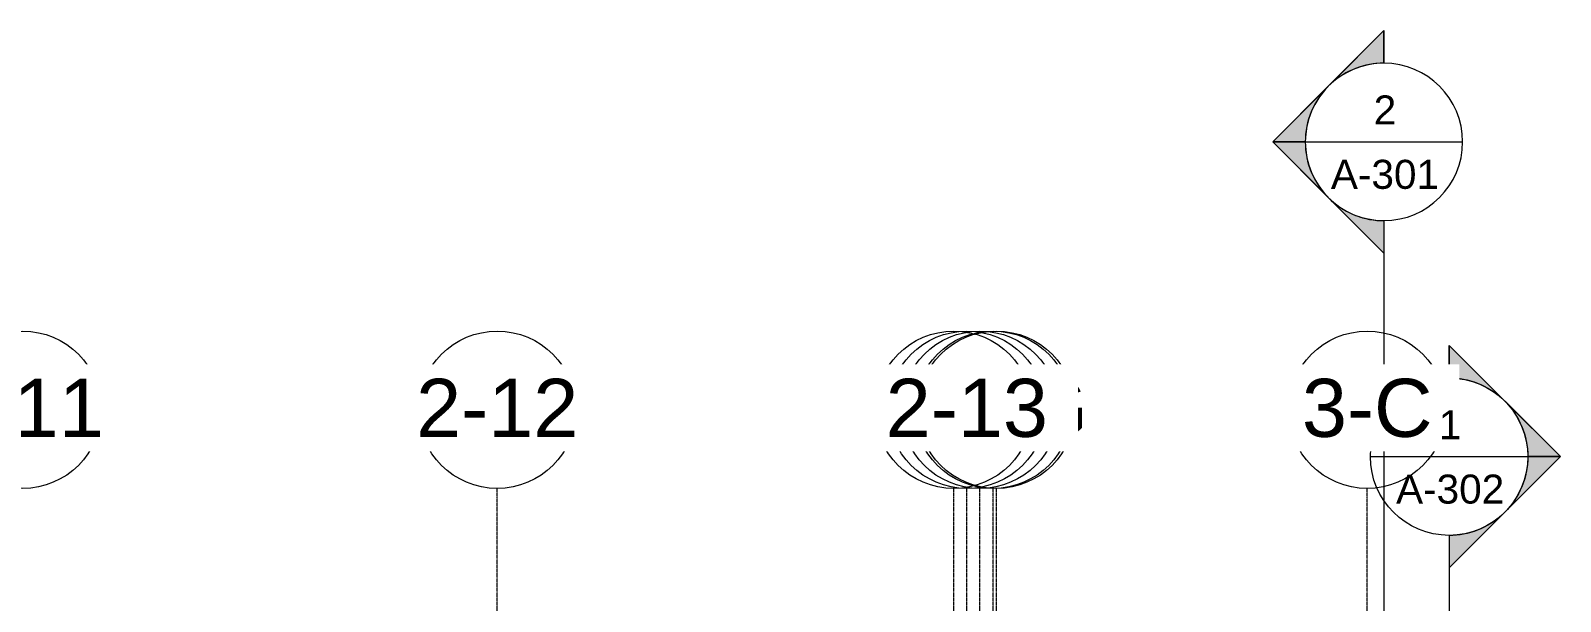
# Model space of a CAD drawing. Header units: inches. Extents: x -54880 to -186, y -132 to 853.
# Drawn here: x -23371 to -22437, y 505 to 853 of the extents above; entities that cross this region are included whole.
import ezdxf

# ---------------------------------------------------------------- set-up
doc = ezdxf.new("R2010")
doc.units = ezdxf.units.IN
doc.header["$MEASUREMENT"] = 0
doc.linetypes.add('Grid Line 1_2_', pattern=[0.875, 0.5, -0.125, 0.125, -0.125])
for name, color, linetype, lineweight in [('G-ANNO-SYMB', 111, 'Continuous', 9), ('S-GRID', 1, 'Continuous', 9), ('S-GRID-IDEN', 1, 'Continuous', 9)]:
    doc.layers.add(name, color=color, linetype=linetype, lineweight=lineweight)
doc.styles.add('Arial', font='arial.ttf', dxfattribs={"height": 35.407186})
doc.styles.add('Arial_1', font='arial.ttf', dxfattribs={"height": 17.703593})

# ---------------------------------------------------------------- blocks, each defined once
blk = doc.blocks.new('Grid - Grid Head - Circle-14747-Section 13')
at = {"layer": 'S-GRID-IDEN'}
blk.add_circle((-23085.89, 621.76), 48, dxfattribs=at)
blk = doc.blocks.new('Section - Section Head - Filled-1526-Section 13')
at = {"layer": 'G-ANNO-SYMB'}
h = blk.add_hatch(color=256, dxfattribs=at)
edge = h.paths.add_edge_path(flags=0)
edge.add_arc((-25498.9, 528), 48.06, 90, 132.0784, ccw=False)
edge.add_line((-25498.9, 576.06), (-25498.9, 595.88))
edge.add_line((-25498.9, 595.88), (-25531.11, 563.67))
h = blk.add_hatch(color=256, dxfattribs=at)
edge = h.paths.add_edge_path(flags=0)
edge.add_line((-25532.84, 561.94), (-25566.78, 528))
edge.add_line((-25566.78, 528), (-25546.9, 528))
edge.add_arc((-25498.9, 528), 48, 135, 180, ccw=False)
h = blk.add_hatch(color=256, dxfattribs=at)
edge = h.paths.add_edge_path(flags=0)
edge.add_arc((-25498.9, 528), 48, 180, 225, ccw=False)
edge.add_line((-25546.9, 528), (-25566.78, 528))
edge.add_line((-25566.78, 528), (-25532.84, 494.06))
h = blk.add_hatch(color=256, dxfattribs=at)
edge = h.paths.add_edge_path(flags=0)
edge.add_line((-25531.11, 492.33), (-25498.9, 460.12))
edge.add_line((-25498.9, 460.12), (-25498.9, 479.94))
edge.add_arc((-25498.9, 528), 48.06, 227.9216, 270, ccw=False)
for p, q in [((-25566.78, 528), (-25498.9, 595.88)), ((-25531.11, 563.67), (-25498.9, 595.88)), ((-25498.9, 576), (-25498.9, 595.88)), ((-25498.9, 595.88), (-25498.9, 576.06)), ((-25566.78, 528), (-25532.84, 561.94)), ((-25566.78, 528), (-25498.9, 460.12)), ((-25546.9, 528), (-25566.78, 528)), ((-25532.84, 494.06), (-25566.78, 528)), ((-25566.78, 528), (-25546.9, 528)), ((-25498.9, 460.12), (-25531.11, 492.33)), ((-25498.9, 480), (-25498.9, 460.12)), ((-25498.9, 479.94), (-25498.9, 460.12))]:
    blk.add_line(p, q, dxfattribs=at)
for radius, start, end in [(48, 90, 270), (48.06, 90, 132.0784), (48, 270, 90), (48, 135, 180), (48, 180, 225), (48.06, 227.9216, 270)]:
    blk.add_arc((-25498.9, 528), radius, start, end, dxfattribs=at)

msp = doc.modelspace()

# ---------------------------------------------------------------- linework, layer by layer
at = {"layer": 'G-ANNO-SYMB'}
for p, q in [((-22592.94179, 785.15708), (-22496.94179, 785.15708)), ((-22544.94179, 737.15708), (-22544.94179, -54.81697)), ((-22553.17362, 593.15708), (-22457.17362, 593.15708)), ((-22505.17362, 545.15708), (-22505.17362, -54.81697))]:
    msp.add_line(p, q, dxfattribs=at)
at = {"layer": 'S-GRID', "linetype": 'Grid Line 1_2_'}
for p, q in [((-23085.89023, -132), (-23085.89023, 573.76478)), ((-23085.89023, -132), (-23085.89023, 573.76478)), ((-22807.39023, -132), (-22807.39023, 573.76478)), ((-22799.39023, -132), (-22799.39023, 573.76478)), ((-22799.39023, -132), (-22799.39023, 573.76478)), ((-22791.39023, -132), (-22791.39023, 573.76478)), ((-22791.39023, -132), (-22791.39023, 573.76478)), ((-22783.39023, -132), (-22783.39023, 573.76478)), ((-22781.39023, -132), (-22781.39023, 573.76478)), ((-22555.14023, -132), (-22555.14023, 573.76478))]:
    msp.add_line(p, q, dxfattribs=at)

# ---------------------------------------------------------------- block references
at = {"layer": 'G-ANNO-SYMB'}
msp.add_blockref('Section - Section Head - Filled-1526-Section 13', (2953.95788, 257.15708), dxfattribs=at)
at = {"layer": 'G-ANNO-SYMB', "extrusion": (0, 0, -1)}
msp.add_blockref('Section - Section Head - Filled-1526-Section 13', (48004.07329, 65.15708), dxfattribs=at)
at = {"layer": 'S-GRID-IDEN'}
for p in [(-289.5, 0), (0, 0), (278.5, 0), (530.75, 0)]:
    msp.add_blockref('Grid - Grid Head - Circle-14747-Section 13', p, dxfattribs=at)

# ---------------------------------------------------------------- texts
at = {"layer": 'G-ANNO-SYMB', "attachment_point": 2, "line_spacing_factor": 0.938532, "style": 'Arial_1'}
for s, insert, char_height, width in [('2', (-22544.32705, 813.49532), 17.70359, 16.416), ('A-301', (-22544.32705, 774.22284), 17.703593, 78.624), ('1', (-22504.55888, 621.49532), 17.70359, 16.416), ('A-302', (-22504.55888, 582.22284), 17.703593, 78.624)]:
    msp.add_mtext(s, dxfattribs=dict(at, insert=insert, char_height=char_height, width=width))

# ---------------------------------------------------------------- next in the draw order: texts
at = {"layer": 'S-GRID-IDEN', "char_height": 35.407186, "attachment_point": 2, "line_spacing_factor": 0.938532, "style": 'Arial', "bg_fill": 3, "box_fill_scale": 1.25, "bg_fill_color": 0, "bg_fill_transparency": 0}
for s, insert, width in [('1-11', (-23375.39945, 640.63852), 117.936), ('1-12', (-23085.89945, 640.63852), 117.936), ('3-E.G', (-22807.39945, 640.63852), 153.792), ('3-C', (-22555.14945, 640.63852), 94.608)]:
    msp.add_mtext(s, dxfattribs=dict(at, insert=insert, width=width))

# ---------------------------------------------------------------- next in the draw order: block references
at = {"layer": 'S-GRID-IDEN'}
for p in [(-289.5, 0), (0, 0), (286.5, 0)]:
    msp.add_blockref('Grid - Grid Head - Circle-14747-Section 13', p, dxfattribs=at)

# ---------------------------------------------------------------- next in the draw order: texts
at = {"layer": 'S-GRID-IDEN', "char_height": 35.407186, "attachment_point": 2, "line_spacing_factor": 0.938532, "style": 'Arial', "bg_fill": 3, "box_fill_scale": 1.25, "bg_fill_color": 0, "bg_fill_transparency": 0}
for s, insert, width in [('2-11', (-23375.39945, 640.63852), 117.936), ('2-12', (-23085.89945, 640.63852), 117.936), ('3-E', (-22799.39945, 640.63852), 91.584)]:
    msp.add_mtext(s, dxfattribs=dict(at, insert=insert, width=width))

# ---------------------------------------------------------------- next in the draw order: block references
at = {"layer": 'S-GRID-IDEN'}
msp.add_blockref('Grid - Grid Head - Circle-14747-Section 13', (294.5, 0), dxfattribs=at)

# ---------------------------------------------------------------- next in the draw order: texts
at = {"layer": 'S-GRID-IDEN', "insert": (-22791.39945, 640.63852), "char_height": 35.407186, "width": 117.936, "attachment_point": 2, "line_spacing_factor": 0.938532, "style": 'Arial', "bg_fill": 3, "box_fill_scale": 1.25, "bg_fill_color": 0, "bg_fill_transparency": 0}
msp.add_mtext('1-13', dxfattribs=at)

# ---------------------------------------------------------------- next in the draw order: block references
at = {"layer": 'S-GRID-IDEN'}
msp.add_blockref('Grid - Grid Head - Circle-14747-Section 13', (304.5, 0), dxfattribs=at)

# ---------------------------------------------------------------- next in the draw order: texts
at = {"layer": 'S-GRID-IDEN', "insert": (-22781.39945, 640.63852), "char_height": 35.407186, "width": 180.144, "attachment_point": 2, "line_spacing_factor": 0.938532, "style": 'Arial', "bg_fill": 3, "box_fill_scale": 1.25, "bg_fill_color": 0, "bg_fill_transparency": 0}
msp.add_mtext('1-13.G', dxfattribs=at)

# ---------------------------------------------------------------- next in the draw order: block references
at = {"layer": 'S-GRID-IDEN'}
msp.add_blockref('Grid - Grid Head - Circle-14747-Section 13', (302.5, 0), dxfattribs=at)

# ---------------------------------------------------------------- next in the draw order: texts
at = {"layer": 'S-GRID-IDEN', "insert": (-22783.39945, 640.63852), "char_height": 35.407186, "width": 94.608, "attachment_point": 2, "line_spacing_factor": 0.938532, "style": 'Arial', "bg_fill": 3, "box_fill_scale": 1.25, "bg_fill_color": 0, "bg_fill_transparency": 0}
msp.add_mtext('3-D', dxfattribs=at)

# ---------------------------------------------------------------- next in the draw order: block references
at = {"layer": 'S-GRID-IDEN'}
msp.add_blockref('Grid - Grid Head - Circle-14747-Section 13', (294.5, 0), dxfattribs=at)

# ---------------------------------------------------------------- next in the draw order: texts
at = {"layer": 'S-GRID-IDEN', "insert": (-22791.39945, 640.63852), "char_height": 35.407186, "width": 156.816, "attachment_point": 2, "line_spacing_factor": 0.938532, "style": 'Arial', "bg_fill": 3, "box_fill_scale": 1.25, "bg_fill_color": 0, "bg_fill_transparency": 0}
msp.add_mtext('3-D.G', dxfattribs=at)

# ---------------------------------------------------------------- next in the draw order: block references
at = {"layer": 'S-GRID-IDEN'}
msp.add_blockref('Grid - Grid Head - Circle-14747-Section 13', (286.5, 0), dxfattribs=at)

# ---------------------------------------------------------------- next in the draw order: texts
at = {"layer": 'S-GRID-IDEN', "insert": (-22799.39945, 640.63852), "char_height": 35.407186, "width": 117.936, "attachment_point": 2, "line_spacing_factor": 0.938532, "style": 'Arial', "bg_fill": 3, "box_fill_scale": 1.25, "bg_fill_color": 0, "bg_fill_transparency": 0}
msp.add_mtext('2-13', dxfattribs=at)

doc.saveas('drawing.dxf')
